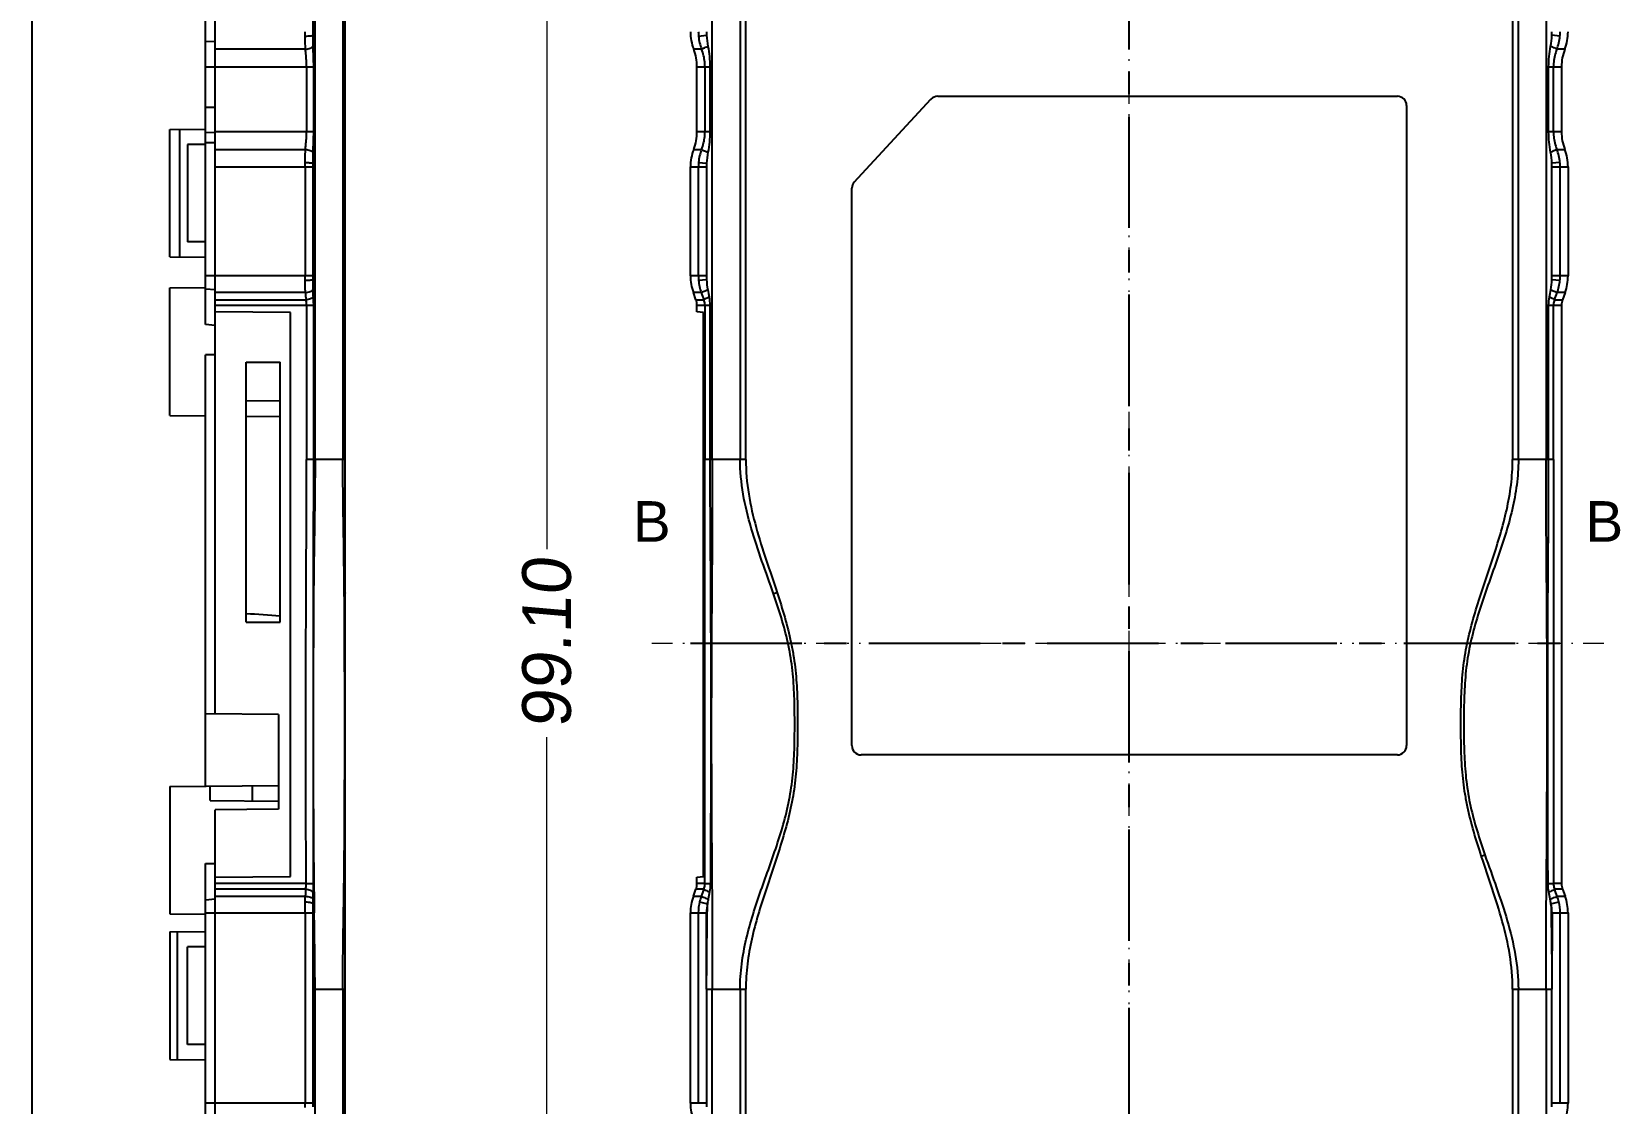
# Model space of a CAD drawing. Header units: millimetres. Extents: x 1667 to 2459, y 1639 to 1961.
# Drawn here: x 1949.7 to 2047.5, y 1822.4 to 1888.4 of the extents above; entities that cross this region are included whole.
import ezdxf
from ezdxf.enums import TextEntityAlignment as Align

# ---------------------------------------------------------------- set-up
doc = ezdxf.new("R2010")
doc.units = ezdxf.units.MM
doc.linetypes.add('CENTER', pattern=[50.8, 31.75, -6.35, 6.35, -6.35])
doc.linetypes.add('DIVIDE', pattern=[31.75, 12.7, -6.35, 0, -6.35, 0, -6.35])
doc.layers.add('dim', color=82, linetype='Continuous')
doc.layers.add('text-mold', color=3, linetype='Continuous')
doc.layers.add('hatch', color=56, linetype='Continuous', lineweight=9)
doc.styles.add('标准', font='arial.ttf', dxfattribs={"oblique": 5.000002})
doc.dimstyles.new('YanXiu', dxfattribs={"dimscale": 1.2, "dimtxt": 5, "dimasz": 2.5, "dimexe": 0.8, "dimexo": 0.3, "dimgap": 0.6, "dimtad": 0, "dimzin": 1, "dimdsep": 46, "dimtxsty": '标准', "dimcen": 0, "dimclrd": 3, "dimclre": 3, "dimclrt": 3, "dimazin": 0, "dimtfac": 1, "dimtmove": 0, "dimatfit": 3, "dimfxl": 1, "dimlwd": 9, "dimlwe": 9, "dimarcsym": 0})

# ---------------------------------------------------------------- blocks, each defined once
blk = doc.blocks.new('VSEE')
at = {"layer": 'text-mold', "color": 62}
blk.add_line((-214.4, -255.87), (-214.4, -1142.58), dxfattribs=at)
blk = doc.blocks.new('*D14')
at = {"layer": 'Defpoints', "color": 0, "linetype": 'Continuous', "transparency": 16777216}
for p in [(1996.258, 1900.275), (1981.408, 1801.179), (1996.258, 1801.179)]:
    blk.add_point(p, dxfattribs=at)
at = {"layer": 'dim', "color": 3, "linetype": 'Continuous', "lineweight": 9, "transparency": 16777216}
for p, q in [((1995.658, 1900.275), (1980.808, 1900.275)), ((1981.408, 1897.875), (1981.408, 1856.517)), ((1981.408, 1803.579), (1981.408, 1844.937)), ((1995.658, 1801.179), (1980.808, 1801.179))]:
    blk.add_line(p, q, dxfattribs=at)
at = {"layer": 'dim', "color": 3, "linetype": 'Continuous', "transparency": 16777216}
for points in [[(1981.008, 1897.875), (1981.808, 1897.875), (1981.408, 1900.275)], [(1981.008, 1803.579), (1981.808, 1803.579), (1981.408, 1801.179)]]:
    blk.add_solid(points, dxfattribs=at)
at = {"layer": 'dim', "color": 3, "linetype": 'Continuous', "transparency": 16777216, "insert": (1981.408, 1850.727), "char_height": 3, "attachment_point": 5, "rotation": 90, "style": '标准'}
blk.add_mtext('99.10', dxfattribs=at)

msp = doc.modelspace()

# ---------------------------------------------------------------- linework, layer by layer
at = {"color": 7, "linetype": 'Continuous'}
for p, q in [((1960.979, 1846.377), (1960.979, 1900.275)), ((1966.985, 1899.291), (1966.985, 1888.176)), ((1960.378, 1870.358), (1960.378, 1898.876)), ((1968.987, 1804.589), (1968.987, 1896.865)), ((1967.131, 1862.038), (1967.131, 1892.957)), ((1968.84, 1892.249), (1968.84, 1862.038)), ((1991.599, 1862.038), (1991.599, 1892.957)), ((1993.308, 1892.249), (1993.308, 1862.038)), ((1993.662, 1862.038), (1993.662, 1892.249)), ((2040.894, 1892.249), (2040.894, 1862.038)), ((2041.248, 1862.038), (2041.248, 1892.249)), ((2042.957, 1892.957), (2042.957, 1862.038)), ((1966.528, 1888.132), (1966.528, 1888.396)), ((1991.241, 1888.396), (1991.246, 1888.176)), ((2043.31, 1888.176), (2043.315, 1888.396)), ((1960.979, 1887.771), (1960.378, 1887.79)), ((1990.749, 1888.132), (1991.246, 1888.176)), ((2043.807, 1888.132), (2043.31, 1888.176)), ((1966.538, 1887.318), (1960.979, 1887.318)), ((1990.939, 1887.318), (1990.453, 1887.318)), ((2044.103, 1887.318), (2043.617, 1887.318)), ((1960.378, 1886.24), (1967.026, 1886.24)), ((1966.611, 1886.24), (1966.611, 1882.229)), ((1967.026, 1886.24), (1967.026, 1882.229)), ((1990.654, 1882.229), (1990.654, 1886.24)), ((1990.654, 1886.24), (1991.445, 1886.24)), ((1991.147, 1886.24), (1991.147, 1882.229)), ((1991.445, 1886.24), (1991.445, 1882.229)), ((2043.111, 1882.229), (2043.111, 1886.24)), ((2043.111, 1886.24), (2043.902, 1886.24)), ((2043.41, 1882.229), (2043.41, 1886.24)), ((2043.902, 1886.24), (2043.902, 1882.229)), ((2005.485, 1884.421), (2005.485, 1884.423)), ((2005.485, 1884.421), (2033.794, 1884.421)), ((2033.794, 1884.423), (2033.794, 1884.421)), ((1960.979, 1883.722), (1960.378, 1883.722)), ((2000.344, 1879.139), (2005.067, 1884.24)), ((2005.067, 1884.24), (2005.068, 1884.239)), ((2034.363, 1883.852), (2034.363, 1844.414)), ((2034.363, 1883.852), (2034.364, 1883.852)), ((1958.176, 1882.38), (1960.378, 1882.399)), ((1958.176, 1874.526), (1958.176, 1882.38)), ((1958.79, 1882.385), (1958.79, 1874.52)), ((1960.979, 1882.19), (1960.378, 1882.172)), ((1960.378, 1881.566), (1960.979, 1881.566)), ((1967.026, 1882.229), (1960.979, 1882.229)), ((1991.445, 1882.229), (1990.654, 1882.229)), ((2043.902, 1882.229), (2043.111, 1882.229)), ((1959.277, 1881.456), (1959.277, 1875.45)), ((1960.378, 1881.456), (1959.277, 1881.456)), ((1960.979, 1881.151), (1966.538, 1881.151)), ((1990.453, 1881.151), (1990.939, 1881.151)), ((2043.617, 1881.151), (2044.103, 1881.151)), ((1960.979, 1880.073), (1966.985, 1880.073)), ((1966.528, 1880.073), (1966.528, 1880.337)), ((1966.528, 1880.073), (1966.528, 1873.352)), ((1966.985, 1880.293), (1966.985, 1873.132)), ((1990.252, 1873.352), (1990.252, 1880.073)), ((1990.252, 1880.073), (1991.241, 1880.073)), ((1990.737, 1880.073), (1990.737, 1873.352)), ((1990.749, 1880.337), (1991.246, 1880.293)), ((1991.246, 1880.293), (1991.241, 1880.073)), ((1991.241, 1880.073), (1991.241, 1873.352)), ((2043.807, 1880.337), (2043.31, 1880.293)), ((2043.315, 1880.073), (2043.31, 1880.293)), ((2043.315, 1873.352), (2043.315, 1880.073)), ((2043.315, 1880.073), (2044.304, 1880.073)), ((2043.819, 1873.352), (2043.819, 1880.073)), ((2044.304, 1880.073), (2044.304, 1873.352)), ((2000.192, 1844.414), (2000.192, 1878.751)), ((2000.192, 1878.751), (2000.193, 1878.751)), ((2000.345, 1879.138), (2000.344, 1879.139)), ((1960.378, 1875.45), (1959.277, 1875.45)), ((1958.176, 1874.526), (1960.378, 1874.506)), ((1966.985, 1873.352), (1960.378, 1873.352)), ((1966.528, 1873.088), (1966.528, 1873.352)), ((1991.241, 1873.352), (1990.252, 1873.352)), ((1990.749, 1873.088), (1991.246, 1873.132)), ((1991.241, 1873.352), (1991.246, 1873.132)), ((2043.31, 1873.132), (2043.315, 1873.352)), ((2043.31, 1873.132), (2043.807, 1873.088)), ((2044.304, 1873.352), (2043.315, 1873.352)), ((1958.176, 1872.615), (1960.378, 1872.635)), ((1958.176, 1864.761), (1958.176, 1872.615)), ((1960.378, 1872.561), (1960.979, 1872.508)), ((1966.535, 1872.325), (1960.979, 1872.325)), ((1960.979, 1871.888), (1966.573, 1871.888)), ((1990.593, 1871.888), (1990.434, 1872.325)), ((1990.92, 1872.325), (1990.434, 1872.325)), ((1990.593, 1871.888), (1991.083, 1871.888)), ((2043.473, 1871.888), (2043.963, 1871.888)), ((2044.122, 1872.325), (2043.636, 1872.325)), ((2044.122, 1872.325), (2043.963, 1871.888)), ((1960.979, 1871.546), (1967.026, 1871.546)), ((1965.613, 1871.108), (1960.979, 1871.148)), ((1965.613, 1836.352), (1965.613, 1871.108)), ((1966.611, 1871.546), (1966.611, 1862.038)), ((1967.026, 1871.546), (1967.026, 1862.038)), ((1990.654, 1871.148), (1990.654, 1871.546)), ((1990.654, 1871.546), (1991.445, 1871.546)), ((1991.059, 1871.108), (1990.654, 1871.148)), ((1991.059, 1836.352), (1991.059, 1871.108)), ((1991.147, 1871.546), (1991.147, 1862.038)), ((1991.445, 1871.546), (1991.445, 1862.038)), ((2043.111, 1871.546), (2043.902, 1871.546)), ((2043.111, 1862.038), (2043.111, 1871.546)), ((2043.41, 1862.038), (2043.41, 1871.546)), ((2043.902, 1871.546), (2043.902, 1835.914)), ((1960.979, 1870.305), (1960.378, 1870.358)), ((1960.979, 1868.491), (1960.378, 1868.485)), ((1960.378, 1841.917), (1960.378, 1868.485)), ((1962.881, 1852.03), (1962.881, 1868.045)), ((1962.881, 1868.045), (1964.983, 1868.045)), ((1964.983, 1852.03), (1964.983, 1868.045)), ((1962.881, 1865.65), (1964.983, 1865.668)), ((1958.176, 1864.761), (1960.378, 1864.742)), ((1962.881, 1864.72), (1964.983, 1864.702)), ((1968.987, 1862.038), (1966.611, 1862.038)), ((1993.662, 1862.038), (1991.147, 1862.038)), ((2043.41, 1862.038), (2040.894, 1862.038)), ((1967.041, 1853.883), (1967.009, 1853.882)), ((1968.93, 1853.763), (1968.93, 1853.835)), ((1991.565, 1853.883), (1991.488, 1853.882)), ((1995.591, 1853.835), (1995.371, 1853.763)), ((1962.881, 1852.03), (1964.983, 1852.03)), ((1964.883, 1846.342), (1960.378, 1846.382)), ((1964.883, 1846.342), (1964.883, 1840.5)), ((2000.193, 1844.414), (2000.192, 1844.414)), ((2034.364, 1844.414), (2034.363, 1844.414)), ((2000.762, 1843.844), (2000.762, 1843.845)), ((2033.794, 1843.844), (2000.762, 1843.844)), ((2033.794, 1843.845), (2033.794, 1843.844)), ((1958.176, 1841.898), (1964.883, 1841.957)), ((1958.176, 1841.898), (1958.176, 1834.044)), ((1960.679, 1841.029), (1960.679, 1841.92)), ((1963.281, 1841.006), (1963.281, 1841.943)), ((1960.679, 1841.029), (1964.883, 1840.992)), ((1964.883, 1840.5), (1960.979, 1840.466)), ((1960.979, 1801.179), (1960.979, 1840.466)), ((2038.965, 1837.609), (2039.185, 1837.681)), ((2042.991, 1837.562), (2043.068, 1837.563)), ((2043.076, 1835.916), (2043.068, 1837.563)), ((1960.378, 1837.144), (1960.979, 1837.149)), ((1960.378, 1802.56), (1960.378, 1837.144)), ((1960.979, 1836.312), (1965.613, 1836.352)), ((1966.582, 1835.914), (1960.979, 1835.914)), ((1966.554, 1835.572), (1960.979, 1835.572)), ((1966.582, 1835.914), (1967.012, 1835.916)), ((1990.434, 1835.135), (1990.593, 1835.572)), ((1991.081, 1835.572), (1990.593, 1835.572)), ((1990.654, 1836.312), (1991.059, 1836.352)), ((1990.654, 1835.914), (1990.654, 1836.312)), ((1991.144, 1835.914), (1990.654, 1835.914)), ((2043.902, 1835.914), (2043.412, 1835.914)), ((2043.963, 1835.572), (2043.475, 1835.572)), ((2043.963, 1835.572), (2044.122, 1835.135)), ((1960.979, 1834.952), (1960.378, 1834.899)), ((1960.979, 1835.135), (1966.529, 1835.135)), ((1966.985, 1834.677), (1966.985, 1822.162)), ((1967.073, 1834.678), (1967.081, 1834.109)), ((1990.434, 1835.135), (1990.919, 1835.135)), ((1990.816, 1834.791), (1991.302, 1834.677)), ((2043.254, 1834.677), (2043.74, 1834.791)), ((2043.637, 1835.135), (2044.122, 1835.135)), ((1958.176, 1834.044), (1960.378, 1834.025)), ((1960.378, 1834.108), (1966.985, 1834.108)), ((1966.528, 1834.108), (1966.528, 1822.382)), ((1990.252, 1822.382), (1990.252, 1834.108)), ((1990.252, 1834.108), (1991.236, 1834.108)), ((1990.737, 1834.108), (1990.737, 1822.382)), ((1991.241, 1829.406), (1991.236, 1834.108)), ((2043.32, 1834.108), (2043.315, 1829.406)), ((2043.32, 1834.108), (2044.304, 1834.108)), ((2043.819, 1822.382), (2043.819, 1834.108)), ((2044.304, 1834.108), (2044.304, 1822.382)), ((1958.176, 1832.934), (1960.378, 1832.954)), ((1958.176, 1832.934), (1958.176, 1825.08)), ((1958.653, 1825.076), (1958.653, 1832.939)), ((1960.378, 1832.01), (1959.277, 1832.01)), ((1959.277, 1826.004), (1959.277, 1832.01)), ((1966.985, 1829.406), (1968.987, 1829.406)), ((1967.131, 1802.527), (1967.131, 1829.406)), ((1968.84, 1829.406), (1968.84, 1804.236)), ((1991.241, 1829.406), (1991.241, 1822.382)), ((1991.241, 1829.406), (1993.662, 1829.406)), ((1991.599, 1807.185), (1991.599, 1829.406)), ((1993.308, 1829.406), (1993.308, 1807.185)), ((1993.662, 1807.185), (1993.662, 1829.406)), ((2040.894, 1829.406), (2043.315, 1829.406)), ((2040.894, 1829.406), (2040.894, 1807.185)), ((2041.248, 1807.185), (2041.248, 1829.406)), ((2042.957, 1829.406), (2042.957, 1807.185)), ((2043.315, 1822.382), (2043.315, 1829.406)), ((1960.378, 1826.004), (1959.277, 1826.004)), ((1958.176, 1825.08), (1960.378, 1825.061)), ((1966.985, 1822.382), (1960.378, 1822.382)), ((1966.528, 1822.118), (1966.528, 1822.382)), ((1991.241, 1822.382), (1990.252, 1822.382)), ((1991.241, 1822.382), (1991.246, 1822.162)), ((2043.31, 1822.162), (2043.315, 1822.382)), ((2044.304, 1822.382), (2043.315, 1822.382))]:
    msp.add_line(p, q, dxfattribs=at)
at = {"color": 1, "linetype": 'CENTER', "ltscale": 0.21621}
for p, q in [((2017.278, 1799.433), (2017.278, 1900.275)), ((1990.252, 1850.727), (2044.304, 1850.727))]:
    msp.add_line(p, q, dxfattribs=at)
at = {"color": 7, "linetype": 'Continuous'}
for centre, radius, start, end in [((1993.734, 1888.396), 2.997, 180.00125, 185.05211), ((2040.822, 1888.396), 2.997, 354.94789, 359.99875), ((1993.708, 1888.394), 2.97, 185.05504, 201.23733), ((2040.848, 1888.394), 2.97, 338.76267, 354.94496), ((2005.485, 1883.852), 0.569, 90, 137.2026), ((2033.794, 1883.852), 0.569, 0, 90), ((1993.708, 1880.075), 2.97, 158.76267, 174.94496), ((2040.848, 1880.075), 2.97, 5.05504, 21.23733), ((1993.734, 1880.073), 2.997, 174.94789, 179.99875), ((2040.822, 1880.073), 2.997, 0.00125, 5.05211), ((2000.762, 1878.751), 0.569, 137.2026, 180), ((1993.734, 1873.352), 2.997, 180.00125, 185.05211), ((1993.709, 1873.35), 2.972, 185.05337, 200.17684), ((2040.847, 1873.35), 2.972, 339.82316, 354.94663), ((2040.822, 1873.352), 2.997, 354.94789, 359.99875), ((1973.104, 1872.67), 6.578, 183.00421, 186.82229), ((1980.021, 1872.838), 13.036, 181.50066, 183.42164), ((2075.62, 1903.66), 90.311, 200.30172, 200.59737), ((2145.036, 1900.93), 156.327, 190.47961, 190.64241), ((1889.52, 1900.93), 156.327, 349.35759, 349.52039), ((1958.936, 1903.66), 90.311, 339.40263, 339.69828), ((7731.629, 1846.221), 5764.625, 179.9238609, 180.1024289), ((1959.69, 1787.927), 64.688, 85.30621, 87.17235), ((2000.762, 1844.414), 0.569, 180, 270), ((2033.794, 1844.414), 0.569, 270, 0), ((1973.94, 1834.922), 7.415, 174.97627, 178.35656), ((2086.827, 1799.854), 102.191, 159.54199, 159.80306), ((1947.729, 1799.854), 102.191, 20.19694, 20.45801), ((1763.343, 1834.109), 203.185, 359.99961, 0.19216), ((1982.155, 1834.71), 15.171, 177.38733, 179.04049), ((1993.743, 1834.107), 3.006, 166.84505, 179.97785), ((1993.693, 1834.118), 2.954, 159.85692, 166.82893), ((1993.738, 1834.107), 2.502, 166.82879, 179.97756), ((2040.819, 1834.107), 2.502, 0.02244, 13.17121), ((2040.863, 1834.118), 2.954, 13.17107, 20.14308), ((2040.813, 1834.107), 3.006, 0.02215, 13.15495), ((673.494, 1817.797), 1293.69, 0.514181, 0.722474)]:
    msp.add_arc(centre, radius, start, end, dxfattribs=at)
for centre, major_axis, start_param, end_param in [((1993.266, 1888.396), (3.014, 0), -3.141593, -2.774385), ((2041.29, 1888.396), (3.014, 0), -0.367208, 0), ((1987.639, 1886.24), (-3.014, 0), 3.141593, 3.508801), ((2046.917, 1886.24), (3.014, 0), 2.774385, 3.141593), ((1987.639, 1882.229), (-3.014, 0), 2.774385, 3.141593), ((2046.917, 1882.229), (3.014, 0), -3.141593, -2.774385), ((1993.266, 1880.073), (3.014, 0), 2.774385, 3.141593), ((2041.29, 1880.073), (3.014, 0), 0, 0.367208), ((1993.266, 1873.352), (3.014, 0), -3.141593, -2.792527), ((2041.29, 1873.352), (3.014, 0), -0.349066, 0), ((1989.649, 1871.546), (-1.005, 0), -3.141593, -2.792527), ((2044.907, 1871.546), (1.005, 0), 2.792527, 3.141593), ((1989.649, 1835.914), (1.005, 0), -0.349066, 0), ((2044.907, 1835.914), (1.005, 0), -3.141593, -2.792527), ((1993.266, 1834.108), (3.014, 0), 2.792527, 3.141593), ((2041.29, 1834.108), (3.014, 0), 0, 0.349066), ((1993.266, 1822.382), (3.014, 0), -3.141593, -2.774385), ((2041.29, 1822.382), (3.014, 0), -0.367208, 0)]:
    msp.add_ellipse(centre, major_axis=major_axis, ratio=0.996195, start_param=start_param, end_param=end_param, dxfattribs=at)
for points, knots in [([(1966.538, 1887.318), (1966.535, 1887.384), (1966.526, 1887.655), (1966.527, 1887.927), (1966.528, 1888.132)], [0, 0, 0, 0, 0.243128, 1, 1, 1, 1]), ([(1966.528, 1888.132), (1966.587, 1888.133), (1966.673, 1888.135), (1966.781, 1888.14), (1966.849, 1888.146), (1966.904, 1888.152), (1966.947, 1888.159), (1966.97, 1888.165), (1966.985, 1888.172), (1966.985, 1888.176)], [0, 0, 0, 0, 0.384194, 0.555132, 0.703935, 0.825783, 0.916855, 0.974411, 1, 1, 1, 1]), ([(1966.538, 1887.318), (1966.64, 1887.327), (1966.781, 1887.353), (1966.932, 1887.425), (1966.981, 1887.473), (1966.991, 1887.498)], [0, 0, 0, 0, 0.612702, 0.840962, 1, 1, 1, 1]), ([(1966.985, 1888.176), (1966.985, 1888.119), (1966.985, 1887.893), (1966.986, 1887.667), (1966.991, 1887.498)], [0, 0, 0, 0, 0.251451, 1, 1, 1, 1]), ([(1966.991, 1887.498), (1966.998, 1887.289), (1967.017, 1886.87), (1967.026, 1886.451), (1967.026, 1886.24)], [0, 0, 0, 0, 0.497705, 1, 1, 1, 1]), ([(1990.939, 1887.318), (1990.942, 1887.322), (1990.954, 1887.33), (1990.977, 1887.344), (1991.013, 1887.362), (1991.081, 1887.395), (1991.186, 1887.441), (1991.276, 1887.478), (1991.325, 1887.498)], [0, 0, 0, 0, 0.034267, 0.099361, 0.194194, 0.316133, 0.627804, 1, 1, 1, 1]), ([(2043.617, 1887.318), (2043.614, 1887.322), (2043.602, 1887.33), (2043.579, 1887.344), (2043.543, 1887.362), (2043.475, 1887.395), (2043.37, 1887.441), (2043.28, 1887.478), (2043.231, 1887.498)], [0, 0, 0, 0, 0.034267, 0.099361, 0.194194, 0.316133, 0.627804, 1, 1, 1, 1]), ([(1966.611, 1886.24), (1966.611, 1886.332), (1966.606, 1886.561), (1966.574, 1886.92), (1966.551, 1887.187), (1966.538, 1887.318)], [0, 0, 0, 0, 0.255645, 0.634015, 1, 1, 1, 1]), ([(1991.147, 1886.24), (1991.146, 1886.332), (1991.129, 1886.699), (1991.04, 1887.062), (1990.939, 1887.318)], [0, 0, 0, 0, 0.251082, 1, 1, 1, 1]), ([(2043.617, 1887.318), (2043.516, 1887.062), (2043.427, 1886.699), (2043.41, 1886.332), (2043.41, 1886.24)], [0, 0, 0, 0, 0.748918, 1, 1, 1, 1]), ([(1966.538, 1881.151), (1966.546, 1881.238), (1966.566, 1881.46), (1966.6, 1881.818), (1966.61, 1882.091), (1966.611, 1882.229)], [0, 0, 0, 0, 0.242251, 0.617295, 1, 1, 1, 1]), ([(1967.026, 1882.229), (1967.026, 1882.019), (1967.017, 1881.599), (1966.998, 1881.18), (1966.991, 1880.972)], [0, 0, 0, 0, 0.502295, 1, 1, 1, 1]), ([(1990.939, 1881.151), (1991.04, 1881.407), (1991.129, 1881.77), (1991.146, 1882.137), (1991.147, 1882.229)], [0, 0, 0, 0, 0.748918, 1, 1, 1, 1]), ([(2043.41, 1882.229), (2043.41, 1882.137), (2043.427, 1881.77), (2043.516, 1881.407), (2043.617, 1881.151)], [0, 0, 0, 0, 0.251082, 1, 1, 1, 1]), ([(1966.528, 1880.337), (1966.528, 1880.406), (1966.527, 1880.678), (1966.528, 1880.949), (1966.538, 1881.151)], [0, 0, 0, 0, 0.255588, 1, 1, 1, 1]), ([(1966.538, 1881.151), (1966.64, 1881.143), (1966.781, 1881.117), (1966.932, 1881.044), (1966.981, 1880.996), (1966.991, 1880.972)], [0, 0, 0, 0, 0.612702, 0.840962, 1, 1, 1, 1]), ([(1966.991, 1880.972), (1966.989, 1880.916), (1966.985, 1880.689), (1966.985, 1880.463), (1966.985, 1880.293)], [0, 0, 0, 0, 0.248151, 1, 1, 1, 1]), ([(1990.939, 1881.151), (1990.942, 1881.147), (1990.954, 1881.139), (1990.977, 1881.125), (1991.013, 1881.107), (1991.081, 1881.075), (1991.186, 1881.028), (1991.276, 1880.991), (1991.325, 1880.972)], [0, 0, 0, 0, 0.034267, 0.099361, 0.194194, 0.316133, 0.627804, 1, 1, 1, 1]), ([(2043.617, 1881.151), (2043.614, 1881.147), (2043.602, 1881.139), (2043.579, 1881.125), (2043.543, 1881.107), (2043.475, 1881.075), (2043.37, 1881.028), (2043.28, 1880.991), (2043.231, 1880.972)], [0, 0, 0, 0, 0.034267, 0.099361, 0.194194, 0.316133, 0.627804, 1, 1, 1, 1]), ([(1966.528, 1880.337), (1966.587, 1880.337), (1966.673, 1880.335), (1966.781, 1880.329), (1966.849, 1880.324), (1966.904, 1880.318), (1966.947, 1880.31), (1966.97, 1880.305), (1966.985, 1880.297), (1966.985, 1880.293)], [0, 0, 0, 0, 0.384194, 0.555132, 0.703935, 0.825783, 0.916855, 0.974411, 1, 1, 1, 1]), ([(1966.535, 1872.325), (1966.533, 1872.387), (1966.526, 1872.641), (1966.527, 1872.896), (1966.528, 1873.088)], [0, 0, 0, 0, 0.243864, 1, 1, 1, 1]), ([(1966.528, 1873.088), (1966.587, 1873.089), (1966.673, 1873.091), (1966.781, 1873.096), (1966.849, 1873.102), (1966.904, 1873.108), (1966.947, 1873.115), (1966.97, 1873.121), (1966.985, 1873.128), (1966.985, 1873.132)], [0, 0, 0, 0, 0.384194, 0.555132, 0.703935, 0.825783, 0.916855, 0.974411, 1, 1, 1, 1]), ([(1966.985, 1873.132), (1966.985, 1873.079), (1966.985, 1872.867), (1966.986, 1872.655), (1966.99, 1872.496)], [0, 0, 0, 0, 0.251298, 1, 1, 1, 1]), ([(1966.535, 1872.325), (1966.638, 1872.333), (1966.78, 1872.357), (1966.931, 1872.426), (1966.981, 1872.472), (1966.99, 1872.496)], [0, 0, 0, 0, 0.61904, 0.845911, 1, 1, 1, 1]), ([(1966.573, 1871.888), (1966.666, 1871.901), (1966.795, 1871.93), (1966.939, 1871.997), (1966.992, 1872.038), (1967.009, 1872.06)], [0, 0, 0, 0, 0.590239, 0.824895, 1, 1, 1, 1]), ([(1966.611, 1871.546), (1966.611, 1871.575), (1966.607, 1871.69), (1966.59, 1871.805), (1966.573, 1871.888)], [0, 0, 0, 0, 0.255371, 1, 1, 1, 1]), ([(1967.009, 1872.06), (1967.011, 1872.017), (1967.021, 1871.846), (1967.026, 1871.675), (1967.026, 1871.546)], [0, 0, 0, 0, 0.248139, 1, 1, 1, 1]), ([(1990.92, 1872.325), (1990.923, 1872.329), (1990.936, 1872.336), (1990.96, 1872.349), (1990.997, 1872.367), (1991.067, 1872.398), (1991.175, 1872.442), (1991.267, 1872.477), (1991.317, 1872.496)], [0, 0, 0, 0, 0.033835, 0.098914, 0.193936, 0.316155, 0.62826, 1, 1, 1, 1]), ([(1991.083, 1871.888), (1991.084, 1871.893), (1991.093, 1871.903), (1991.111, 1871.918), (1991.14, 1871.936), (1991.194, 1871.967), (1991.281, 1872.01), (1991.357, 1872.042), (1991.398, 1872.06)], [0, 0, 0, 0, 0.039709, 0.106095, 0.199684, 0.319175, 0.626206, 1, 1, 1, 1]), ([(1991.147, 1871.546), (1991.147, 1871.575), (1991.141, 1871.692), (1991.114, 1871.807), (1991.083, 1871.888)], [0, 0, 0, 0, 0.252195, 1, 1, 1, 1]), ([(2043.158, 1872.06), (2043.199, 1872.042), (2043.275, 1872.01), (2043.362, 1871.967), (2043.416, 1871.936), (2043.445, 1871.918), (2043.463, 1871.903), (2043.472, 1871.893), (2043.473, 1871.888)], [0, 0, 0, 0, 0.373718, 0.680676, 0.800209, 0.893838, 0.96027, 1, 1, 1, 1]), ([(2043.239, 1872.496), (2043.289, 1872.477), (2043.381, 1872.442), (2043.489, 1872.398), (2043.559, 1872.367), (2043.596, 1872.349), (2043.62, 1872.336), (2043.633, 1872.329), (2043.636, 1872.325)], [0, 0, 0, 0, 0.371649, 0.683687, 0.805954, 0.901039, 0.966149, 1, 1, 1, 1]), ([(2043.473, 1871.888), (2043.463, 1871.861), (2043.426, 1871.751), (2043.41, 1871.634), (2043.41, 1871.546)], [0, 0, 0, 0, 0.248597, 1, 1, 1, 1]), ([(1966.58, 1835.914), (1966.571, 1838.091), (1966.564, 1841.356), (1966.564, 1845.711), (1966.564, 1848.976), (1966.572, 1852.242), (1966.593, 1856.596), (1966.608, 1859.861), (1966.608, 1862.038)], [0, 0, 0, 0, 0.249996, 0.374998, 0.500001, 0.624996, 0.749993, 1, 1, 1, 1]), ([(1967.028, 1862.038), (1967.028, 1860.679), (1967.022, 1857.96), (1967.011, 1855.241), (1967.009, 1853.882)], [0, 0, 0, 0, 0.500002, 1, 1, 1, 1]), ([(1967.131, 1862.038), (1967.129, 1861.358), (1967.121, 1859.999), (1967.093, 1857.96), (1967.062, 1855.921), (1967.048, 1854.562), (1967.041, 1853.882)], [0, 0, 0, 0, 0.250004, 0.500006, 0.750006, 1, 1, 1, 1]), ([(1968.93, 1853.835), (1968.923, 1854.502), (1968.91, 1855.843), (1968.881, 1857.872), (1968.851, 1859.939), (1968.842, 1861.333), (1968.84, 1862.038)], [0, 0, 0, 0, 0.244062, 0.490256, 0.742249, 1, 1, 1, 1]), ([(1991.144, 1835.914), (1991.142, 1840.268), (1991.141, 1848.976), (1991.146, 1857.684), (1991.146, 1862.038)], [0, 0, 0, 0, 0.500002, 1, 1, 1, 1]), ([(1991.445, 1862.038), (1991.446, 1860.679), (1991.462, 1857.96), (1991.481, 1855.241), (1991.488, 1853.882)], [0, 0, 0, 0, 0.5, 1, 1, 1, 1]), ([(1991.599, 1862.038), (1991.597, 1861.358), (1991.601, 1859.999), (1991.596, 1857.96), (1991.583, 1855.921), (1991.572, 1854.562), (1991.565, 1853.882)], [0, 0, 0, 0, 0.250012, 0.500006, 0.749999, 1, 1, 1, 1]), ([(1995.371, 1853.763), (1995.138, 1854.438), (1994.65, 1855.78), (1993.965, 1857.811), (1993.45, 1859.895), (1993.31, 1861.324), (1993.308, 1862.038)], [0, 0, 0, 0, 0.250018, 0.500043, 0.750043, 1, 1, 1, 1]), ([(1993.662, 1862.038), (1993.662, 1861.327), (1993.791, 1859.912), (1994.271, 1857.847), (1994.912, 1855.835), (1995.372, 1854.505), (1995.591, 1853.835)], [0, 0, 0, 0, 0.251983, 0.500952, 0.750284, 1, 1, 1, 1]), ([(2038.965, 1837.609), (2038.801, 1838.112), (2038.485, 1839.117), (2038.157, 1840.392), (2037.962, 1841.421), (2037.855, 1842.192), (2037.782, 1842.965), (2037.737, 1843.738), (2037.714, 1844.511), (2037.706, 1845.284), (2037.706, 1846.058), (2037.716, 1847.09), (2037.762, 1848.384), (2037.927, 1849.936), (2038.249, 1851.469), (2038.824, 1853.478), (2039.517, 1855.449), (2040.149, 1857.436), (2040.547, 1858.943), (2040.823, 1860.478), (2040.894, 1861.517), (2040.894, 1862.038)], [0, 0, 0, 0, 0.063463, 0.126614, 0.157953, 0.189118, 0.220158, 0.251134, 0.282089, 0.313043, 0.344003, 0.374971, 0.436991, 0.499439, 0.562184, 0.624882, 0.750329, 0.81295, 0.875282, 0.937444, 1, 1, 1, 1]), ([(2041.248, 1862.038), (2041.247, 1861.518), (2041.174, 1860.477), (2040.885, 1858.942), (2040.464, 1857.438), (2039.968, 1855.959), (2039.436, 1854.492), (2038.923, 1853.019), (2038.469, 1851.525), (2038.125, 1850.001), (2037.945, 1848.448), (2037.886, 1846.888), (2037.879, 1845.328), (2037.904, 1843.768), (2038.018, 1842.21), (2038.281, 1840.669), (2038.69, 1839.161), (2039.016, 1838.173), (2039.185, 1837.681)], [0, 0, 0, 0, 0.062483, 0.124971, 0.187464, 0.249961, 0.312462, 0.374963, 0.437465, 0.499962, 0.562464, 0.624968, 0.687473, 0.749979, 0.812483, 0.874984, 0.937497, 1, 1, 1, 1]), ([(2042.991, 1837.562), (2042.995, 1838.582), (2043.006, 1840.622), (2043.021, 1844.191), (2043.021, 1847.506), (2043.012, 1850.565), (2043, 1852.86), (2042.984, 1855.154), (2042.965, 1857.449), (2042.964, 1859.744), (2042.964, 1861.273), (2042.957, 1862.038)], [0, 0, 0, 0, 0.125001, 0.250004, 0.437509, 0.531261, 0.625013, 0.718761, 0.812506, 0.906253, 1, 1, 1, 1]), ([(2043.066, 1837.563), (2043.057, 1839.602), (2043.051, 1842.661), (2043.052, 1846.74), (2043.052, 1849.799), (2043.066, 1852.858), (2043.092, 1856.937), (2043.109, 1859.998), (2043.109, 1862.038)], [0, 0, 0, 0, 0.24997, 0.374969, 0.499956, 0.624917, 0.749886, 1, 1, 1, 1]), ([(2043.41, 1862.038), (2043.41, 1857.684), (2043.415, 1848.976), (2043.414, 1840.268), (2043.412, 1835.914)], [0, 0, 0, 0, 0.499998, 1, 1, 1, 1]), ([(1967.041, 1853.882), (1967.031, 1852.282), (1967.016, 1849.081), (1967.015, 1845.08), (1967.019, 1841.88), (1967.026, 1839.479), (1967.042, 1837.078), (1967.063, 1835.478), (1967.073, 1834.678)], [0, 0, 0, 0, 0.25, 0.500002, 0.625003, 0.750003, 0.875002, 1, 1, 1, 1]), ([(1968.84, 1829.406), (1968.841, 1830.437), (1968.854, 1831.969), (1968.885, 1833.994), (1968.906, 1835.48), (1968.925, 1836.955), (1968.941, 1838.944), (1968.95, 1840.958), (1968.954, 1842.741), (1968.958, 1843.777), (1968.957, 1844.556), (1968.954, 1845.336), (1968.955, 1846.117), (1968.958, 1846.897), (1968.958, 1847.935), (1968.952, 1849.226), (1968.947, 1851.255), (1968.938, 1852.766), (1968.93, 1853.763)], [0, 0, 0, 0, 0.126896, 0.188685, 0.249504, 0.309867, 0.370457, 0.494412, 0.558006, 0.589984, 0.622001, 0.654029, 0.68606, 0.718089, 0.750107, 0.813965, 0.877109, 1, 1, 1, 1]), ([(1968.987, 1853.835), (1968.987, 1853.829), (1968.98, 1853.797), (1968.952, 1853.776), (1968.93, 1853.763)], [0, 0, 0, 0, 0.201439, 1, 1, 1, 1]), ([(1991.488, 1853.882), (1991.502, 1850.888), (1991.502, 1846.396), (1991.499, 1840.407), (1991.49, 1837.413), (1991.479, 1835.916)], [0, 0, 0, 0, 0.5, 0.75, 1, 1, 1, 1]), ([(1991.565, 1853.882), (1991.561, 1852.863), (1991.55, 1850.823), (1991.535, 1847.253), (1991.535, 1843.939), (1991.544, 1840.879), (1991.556, 1838.585), (1991.572, 1836.29), (1991.591, 1833.996), (1991.592, 1831.701), (1991.592, 1830.171), (1991.599, 1829.406)], [0, 0, 0, 0, 0.125001, 0.250004, 0.437509, 0.531261, 0.625013, 0.718761, 0.812506, 0.906253, 1, 1, 1, 1]), ([(1993.308, 1829.406), (1993.309, 1829.926), (1993.382, 1830.967), (1993.671, 1832.503), (1994.092, 1834.006), (1994.589, 1835.485), (1995.12, 1836.952), (1995.633, 1838.426), (1996.087, 1839.919), (1996.431, 1841.444), (1996.611, 1842.996), (1996.67, 1844.556), (1996.677, 1846.117), (1996.652, 1847.677), (1996.538, 1849.235), (1996.275, 1850.776), (1995.866, 1852.283), (1995.54, 1853.271), (1995.371, 1853.763)], [0, 0, 0, 0, 0.062483, 0.124971, 0.187464, 0.249961, 0.312462, 0.374963, 0.437465, 0.499962, 0.562464, 0.624968, 0.687473, 0.749979, 0.812483, 0.874984, 0.937497, 1, 1, 1, 1]), ([(1995.591, 1853.835), (1995.755, 1853.333), (1996.071, 1852.327), (1996.399, 1851.052), (1996.594, 1850.024), (1996.702, 1849.252), (1996.774, 1848.479), (1996.819, 1847.707), (1996.842, 1846.933), (1996.85, 1846.16), (1996.85, 1845.387), (1996.84, 1844.355), (1996.794, 1843.061), (1996.629, 1841.509), (1996.307, 1839.976), (1995.732, 1837.966), (1995.039, 1835.996), (1994.407, 1834.009), (1994.009, 1832.501), (1993.733, 1830.966), (1993.662, 1829.927), (1993.662, 1829.406)], [0, 0, 0, 0, 0.063463, 0.126614, 0.157953, 0.189118, 0.220158, 0.251134, 0.282089, 0.313043, 0.344003, 0.374971, 0.436991, 0.499439, 0.562184, 0.624882, 0.750329, 0.81295, 0.875282, 0.937444, 1, 1, 1, 1]), ([(2040.894, 1829.406), (2040.894, 1830.117), (2040.765, 1831.532), (2040.285, 1833.598), (2039.644, 1835.609), (2039.185, 1836.94), (2038.965, 1837.609)], [0, 0, 0, 0, 0.251983, 0.500952, 0.750284, 1, 1, 1, 1]), ([(2039.185, 1837.681), (2039.418, 1837.006), (2039.906, 1835.664), (2040.591, 1833.633), (2041.106, 1831.55), (2041.246, 1830.12), (2041.248, 1829.406)], [0, 0, 0, 0, 0.250018, 0.500043, 0.750043, 1, 1, 1, 1]), ([(2042.957, 1829.406), (2042.959, 1830.086), (2042.955, 1831.445), (2042.96, 1833.484), (2042.973, 1835.523), (2042.984, 1836.882), (2042.991, 1837.562)], [0, 0, 0, 0, 0.250012, 0.500006, 0.749999, 1, 1, 1, 1]), ([(1966.554, 1835.572), (1966.558, 1835.599), (1966.574, 1835.713), (1966.583, 1835.827), (1966.582, 1835.914)], [0, 0, 0, 0, 0.242985, 1, 1, 1, 1]), ([(1966.554, 1835.572), (1966.651, 1835.561), (1966.786, 1835.535), (1966.933, 1835.467), (1966.985, 1835.425), (1966.999, 1835.402)], [0, 0, 0, 0, 0.601958, 0.833667, 1, 1, 1, 1]), ([(1967.013, 1835.916), (1967.013, 1835.873), (1967.013, 1835.701), (1967.006, 1835.53), (1967.001, 1835.402)], [0, 0, 0, 0, 0.251388, 1, 1, 1, 1]), ([(1991.081, 1835.572), (1991.112, 1835.653), (1991.139, 1835.768), (1991.144, 1835.885), (1991.144, 1835.914)], [0, 0, 0, 0, 0.74852, 1, 1, 1, 1]), ([(1991.081, 1835.572), (1991.083, 1835.567), (1991.094, 1835.558), (1991.114, 1835.544), (1991.146, 1835.527), (1991.207, 1835.496), (1991.303, 1835.454), (1991.385, 1835.42), (1991.43, 1835.402)], [0, 0, 0, 0, 0.036409, 0.101789, 0.19583, 0.316431, 0.625787, 1, 1, 1, 1]), ([(1991.144, 1835.914), (1991.179, 1835.916), (1991.29, 1835.914), (1991.402, 1835.916), (1991.479, 1835.916)], [0, 0, 0, 0, 0.31037, 1, 1, 1, 1]), ([(2043.076, 1835.916), (2043.154, 1835.916), (2043.265, 1835.914), (2043.377, 1835.916), (2043.412, 1835.914)], [0, 0, 0, 0, 0.689576, 1, 1, 1, 1]), ([(2043.126, 1835.402), (2043.171, 1835.42), (2043.253, 1835.454), (2043.349, 1835.496), (2043.41, 1835.527), (2043.442, 1835.544), (2043.462, 1835.558), (2043.473, 1835.567), (2043.475, 1835.572)], [0, 0, 0, 0, 0.374146, 0.683452, 0.804089, 0.898177, 0.96358, 1, 1, 1, 1]), ([(2043.412, 1835.914), (2043.412, 1835.885), (2043.417, 1835.768), (2043.444, 1835.653), (2043.475, 1835.572)], [0, 0, 0, 0, 0.25148, 1, 1, 1, 1]), ([(1966.527, 1834.791), (1966.527, 1834.82), (1966.526, 1834.935), (1966.527, 1835.049), (1966.529, 1835.135)], [0, 0, 0, 0, 0.253298, 1, 1, 1, 1]), ([(1966.527, 1834.791), (1966.586, 1834.79), (1966.672, 1834.785), (1966.781, 1834.77), (1966.849, 1834.756), (1966.906, 1834.74), (1966.952, 1834.72), (1966.985, 1834.695), (1966.985, 1834.677)], [0, 0, 0, 0, 0.366616, 0.530857, 0.675211, 0.795672, 0.889626, 1, 1, 1, 1]), ([(1966.529, 1835.135), (1966.635, 1835.129), (1966.781, 1835.107), (1966.934, 1835.038), (1966.981, 1834.989), (1966.986, 1834.964)], [0, 0, 0, 0, 0.629869, 0.853121, 1, 1, 1, 1]), ([(1990.919, 1835.135), (1990.923, 1835.132), (1990.937, 1835.126), (1990.964, 1835.113), (1991.004, 1835.096), (1991.08, 1835.066), (1991.195, 1835.021), (1991.293, 1834.984), (1991.347, 1834.964)], [0, 0, 0, 0, 0.032862, 0.098082, 0.193875, 0.317129, 0.630629, 1, 1, 1, 1]), ([(2043.209, 1834.964), (2043.263, 1834.984), (2043.361, 1835.021), (2043.476, 1835.066), (2043.552, 1835.096), (2043.592, 1835.113), (2043.619, 1835.126), (2043.633, 1835.132), (2043.637, 1835.135)], [0, 0, 0, 0, 0.369263, 0.682682, 0.805994, 0.901861, 0.967119, 1, 1, 1, 1])]:
    msp.add_open_spline(points, degree=3, knots=knots, dxfattribs=at)
for points in [[(1991.246, 1888.176), (1991.256, 1887.949), (1991.281, 1887.721), (1991.325, 1887.498)], [(1991.325, 1887.498), (1991.406, 1887.084), (1991.445, 1886.661), (1991.445, 1886.24)], [(2043.111, 1886.24), (2043.111, 1886.661), (2043.15, 1887.084), (2043.231, 1887.498)], [(2043.231, 1887.498), (2043.275, 1887.721), (2043.3, 1887.949), (2043.31, 1888.176)], [(1991.445, 1882.229), (1991.445, 1881.808), (1991.406, 1881.385), (1991.325, 1880.972)], [(2043.231, 1880.972), (2043.15, 1881.385), (2043.111, 1881.808), (2043.111, 1882.229)], [(1991.325, 1880.972), (1991.281, 1880.748), (1991.256, 1880.521), (1991.246, 1880.293)], [(2043.31, 1880.293), (2043.3, 1880.521), (2043.275, 1880.748), (2043.231, 1880.972)], [(1991.246, 1873.132), (1991.255, 1872.919), (1991.278, 1872.706), (1991.317, 1872.496)], [(2043.239, 1872.496), (2043.278, 1872.706), (2043.301, 1872.919), (2043.31, 1873.132)], [(1991.398, 1872.06), (1991.43, 1871.891), (1991.445, 1871.718), (1991.445, 1871.546)], [(2043.111, 1871.546), (2043.111, 1871.718), (2043.126, 1871.891), (2043.158, 1872.06)], [(1991.479, 1835.916), (1991.478, 1835.744), (1991.462, 1835.571), (1991.43, 1835.402)], [(2043.126, 1835.402), (2043.094, 1835.571), (2043.078, 1835.744), (2043.077, 1835.916)], [(1966.987, 1834.964), (1966.985, 1834.865), (1966.985, 1834.765), (1966.985, 1834.666)], [(1991.248, 1829.406), (1991.248, 1831.163), (1991.275, 1832.92), (1991.3, 1834.677)], [(1991.347, 1834.964), (1991.328, 1834.865), (1991.313, 1834.766), (1991.3, 1834.666)], [(1991.43, 1835.402), (1991.402, 1835.256), (1991.374, 1835.11), (1991.347, 1834.964)], [(2043.21, 1834.964), (2043.182, 1835.11), (2043.154, 1835.256), (2043.126, 1835.402)], [(2043.256, 1834.666), (2043.243, 1834.766), (2043.228, 1834.865), (2043.21, 1834.964)], [(2043.256, 1834.677), (2043.281, 1832.92), (2043.308, 1831.163), (2043.308, 1829.406)]]:
    msp.add_open_spline(points, degree=3, dxfattribs=at)
at = {"layer": 'hatch', "color": 2, "linetype": 'DIVIDE', "ltscale": 0.1}
for p, q in [((2017.278, 1796.21), (2017.278, 1904.696)), ((1987.87, 1850.727), (2046.54, 1850.727))]:
    msp.add_line(p, q, dxfattribs=at)
at = {"layer": 'hatch', "color": 2, "linetype": 'Continuous'}
for points in [[(1987.87, 1850.727, 0, 0, 0), (1987.87, 1853.227, 0.75, 0, 0), (1987.87, 1855.727, 0, 0, 0)], [(2046.54, 1850.727, 0, 0, 0), (2046.54, 1853.227, 0.75, 0, 0), (2046.54, 1855.727, 0, 0, 0)]]:
    msp.add_lwpolyline(points, format="xyseb", dxfattribs=at)

# ---------------------------------------------------------------- block references
at = {"layer": 'dim', "linetype": 'Continuous', "xscale": 0.3626726400000002, "yscale": 0.3626726400000002, "zscale": 0.3626726400000002}
msp.add_blockref('VSEE', (2027.436, 2053.558), dxfattribs=at)

# ---------------------------------------------------------------- texts
at = {"layer": 'hatch', "color": 6, "linetype": 'Continuous', "style": '标准'}
for p in [(1987.87, 1858.227), (2046.54, 1858.227)]:
    msp.add_text('B', height=2.5, dxfattribs=at).set_placement(p, align=Align.MIDDLE)

# ---------------------------------------------------------------- dimensions: what is measured, and where the dimension line sits
at = {"layer": 'dim', "linetype": 'Continuous'}
dim = msp.add_linear_dim(base=(1981.408, 1801.179), p1=(1996.258, 1900.275), p2=(1996.258, 1801.179), angle=90, dimstyle='YanXiu', override={"dimtxt": 2.5, "dimasz": 2, "dimexe": 0.49975, "dimexo": 0.49975, "dimgap": 0.49975}, dxfattribs=at)
dim.commit()
dim.dimension.update_dxf_attribs({"geometry": '*D14', "text_midpoint": (1981.408, 1850.727)})

doc.saveas('drawing.dxf')
